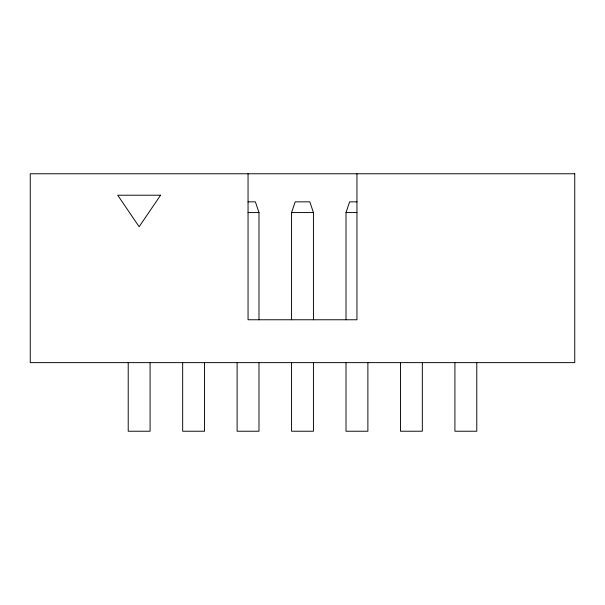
<?xml version="1.0" encoding="UTF-8"?>
<svg xmlns="http://www.w3.org/2000/svg" width="605" height="605" viewBox="0 0 605 605"><rect width="100%" height="100%" fill="white"/><g stroke="black" fill="none" stroke-linecap="round" stroke-linejoin="round"><path stroke-width="0.91" d="M291.565 319.758L291.565 212.574L295.172 201.851L309.828 201.851L313.435 212.574L313.435 319.758M346.015 319.758L346.015 212.574L349.622 201.851L356.95 201.851M248.05 201.851L255.378 201.851L258.985 212.574L258.985 319.758M248.05 212.574L258.985 212.574M291.565 212.574L313.435 212.574M346.015 212.574L356.95 212.574M476.785 362.629L476.785 431.229L454.915 431.229L454.915 362.629M422.335 362.629L422.335 431.229L400.465 431.229L400.465 362.629M367.885 362.629L367.885 431.229L346.015 431.229L346.015 362.629M356.95 173.771L356.95 319.758L248.05 319.758L248.05 173.771M313.435 362.629L313.435 431.229L291.565 431.229L291.565 362.629M258.985 362.629L258.985 431.229L237.115 431.229L237.115 362.629M204.535 362.629L204.535 431.229L182.665 431.229L182.665 362.629M150.085 362.629L150.085 431.229L128.215 431.229L128.215 362.629M160.59 195.211L139.15 226.724L117.71 195.211L160.59 195.211M574.75 173.771L30.25 173.771L30.25 362.629L574.75 362.629L574.75 173.771"/></g></svg>
